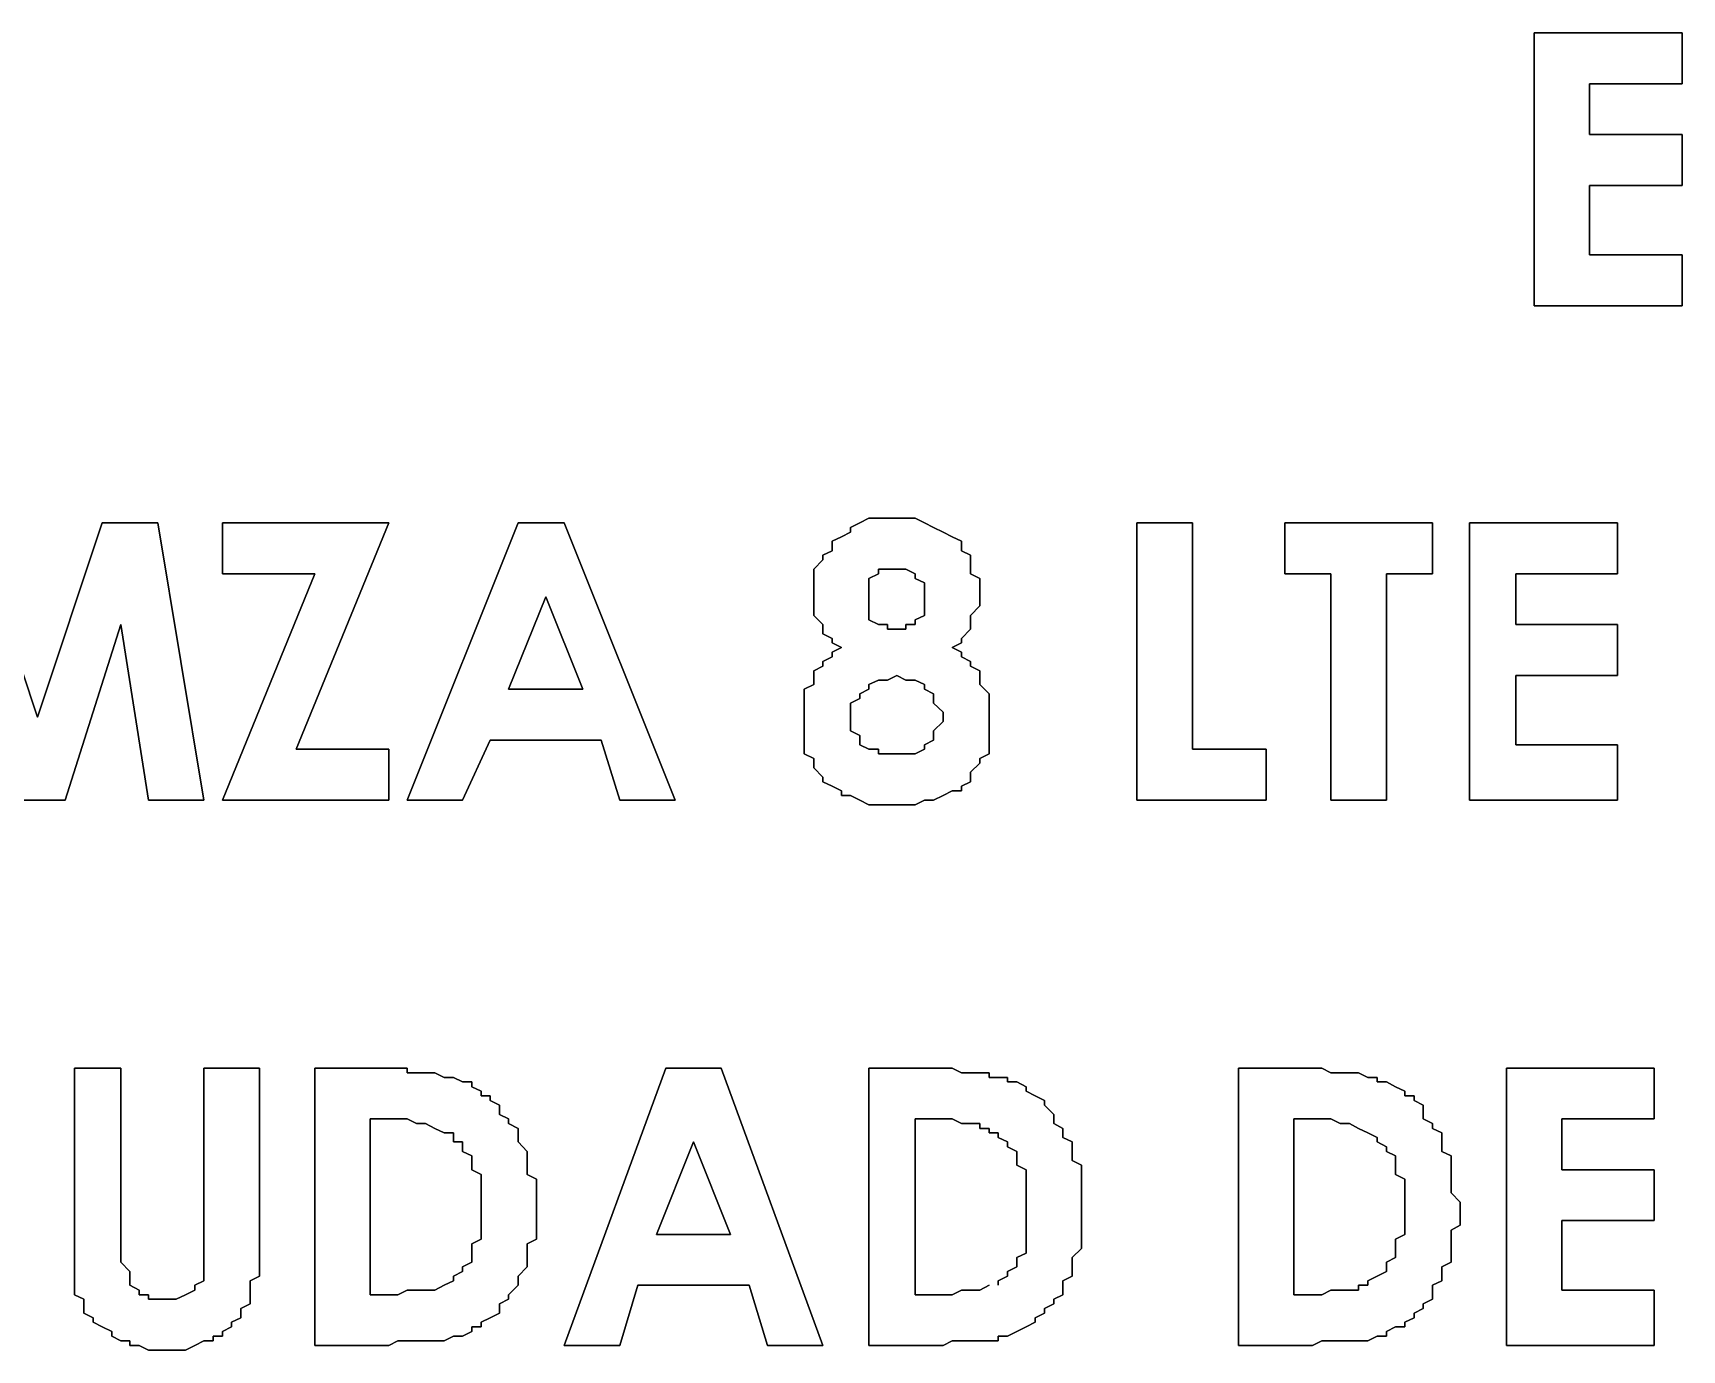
# Model space of a CAD drawing. Header units: metres. Extents: x 2.9 to 42.8, y 1.7 to 28.7.
# Drawn here: x 40.427 to 41.056, y 4.099 to 4.602 of the extents above; entities that cross this region are included whole.
import ezdxf

# ---------------------------------------------------------------- set-up
doc = ezdxf.new("R2010")
doc.units = ezdxf.units.M
doc.layers.add('NEGRO', color=7, linetype='Continuous')

msp = doc.modelspace()

# ---------------------------------------------------------------- linework, layer by layer
at = {"layer": 'NEGRO', "lineweight": -3}
for points in [[(40.9998, 4.602), (40.9998, 4.4979), (40.9998, 4.602)], [(41.0563, 4.602), (40.9998, 4.602), (41.0563, 4.602)], [(41.0563, 4.5826), (41.0563, 4.602), (41.0563, 4.5826)], [(41.021, 4.5632), (41.021, 4.5826), (41.021, 4.5632)], [(41.021, 4.5826), (41.0563, 4.5826), (41.021, 4.5826)], [(41.0563, 4.5632), (41.021, 4.5632), (41.0563, 4.5632)], [(41.0563, 4.5438), (41.0563, 4.5632), (41.0563, 4.5438)], [(41.021, 4.5173), (41.021, 4.5438), (41.021, 4.5173)], [(41.021, 4.5438), (41.0563, 4.5438), (41.021, 4.5438)], [(41.0563, 4.5173), (41.021, 4.5173), (41.0563, 4.5173)], [(41.0563, 4.4979), (41.0563, 4.5173), (41.0563, 4.4979)], [(40.9998, 4.4979), (41.0563, 4.4979), (40.9998, 4.4979)], [(40.4283, 4.3409), (40.4036, 4.415), (40.4283, 4.3409)], [(40.453, 4.415), (40.4283, 4.3409), (40.453, 4.415)], [(40.4742, 4.415), (40.453, 4.415), (40.4742, 4.415)], [(40.4918, 4.3092), (40.4742, 4.415), (40.4918, 4.3092)], [(40.4989, 4.415), (40.4989, 4.3956), (40.4989, 4.415)], [(40.5624, 4.415), (40.4989, 4.415), (40.5624, 4.415)], [(40.5271, 4.3286), (40.5624, 4.415), (40.5271, 4.3286)], [(40.6118, 4.415), (40.5694, 4.3092), (40.6118, 4.415)], [(40.6294, 4.415), (40.6118, 4.415), (40.6294, 4.415)], [(40.6718, 4.3092), (40.6294, 4.415), (40.6718, 4.3092)], [(40.7423, 4.415), (40.7388, 4.4132), (40.7423, 4.415)], [(40.7458, 4.4168), (40.7423, 4.415), (40.7458, 4.4168)], [(40.7494, 4.4168), (40.7458, 4.4168), (40.7494, 4.4168)], [(40.7529, 4.4168), (40.7494, 4.4168), (40.7529, 4.4168)], [(40.7564, 4.4168), (40.7529, 4.4168), (40.7564, 4.4168)], [(40.7599, 4.4168), (40.7564, 4.4168), (40.7599, 4.4168)], [(40.7635, 4.4168), (40.7599, 4.4168), (40.7635, 4.4168)], [(40.767, 4.415), (40.7635, 4.4168), (40.767, 4.415)], [(40.7705, 4.4132), (40.767, 4.415), (40.7705, 4.4132)], [(40.8481, 4.415), (40.8481, 4.3092), (40.8481, 4.415)], [(40.8693, 4.415), (40.8481, 4.415), (40.8693, 4.415)], [(40.8693, 4.3286), (40.8693, 4.415), (40.8693, 4.3286)], [(40.9046, 4.415), (40.9046, 4.3956), (40.9046, 4.415)], [(40.961, 4.415), (40.9046, 4.415), (40.961, 4.415)], [(40.961, 4.3956), (40.961, 4.415), (40.961, 4.3956)], [(40.9751, 4.415), (40.9751, 4.3092), (40.9751, 4.415)], [(41.0316, 4.415), (40.9751, 4.415), (41.0316, 4.415)], [(41.0316, 4.3956), (41.0316, 4.415), (41.0316, 4.3956)], [(40.7353, 4.4097), (40.7317, 4.408), (40.7353, 4.4097)], [(40.7388, 4.4115), (40.7353, 4.4097), (40.7388, 4.4115)], [(40.7388, 4.4132), (40.7388, 4.4115), (40.7388, 4.4132)], [(40.7741, 4.4115), (40.7705, 4.4132), (40.7741, 4.4115)], [(40.7776, 4.4097), (40.7741, 4.4115), (40.7776, 4.4097)], [(40.7811, 4.408), (40.7776, 4.4097), (40.7811, 4.408)], [(40.7317, 4.4044), (40.7282, 4.4027), (40.7317, 4.4044)], [(40.7282, 4.4027), (40.7282, 4.4009), (40.7282, 4.4027)], [(40.7317, 4.408), (40.7317, 4.4062), (40.7317, 4.408)], [(40.7317, 4.4062), (40.7317, 4.4044), (40.7317, 4.4062)], [(40.7811, 4.4044), (40.7811, 4.408), (40.7811, 4.4044)], [(40.7846, 4.4027), (40.7811, 4.4044), (40.7846, 4.4027)], [(40.7846, 4.4009), (40.7846, 4.4027), (40.7846, 4.4009)], [(40.7282, 4.4009), (40.7247, 4.3974), (40.7282, 4.4009)], [(40.7247, 4.3974), (40.7247, 4.3956), (40.7247, 4.3974)], [(40.7494, 4.3956), (40.7494, 4.3974), (40.7494, 4.3956)], [(40.7494, 4.3974), (40.7529, 4.3974), (40.7494, 4.3974)], [(40.7529, 4.3974), (40.7564, 4.3974), (40.7529, 4.3974)], [(40.7564, 4.3974), (40.7599, 4.3974), (40.7564, 4.3974)], [(40.7599, 4.3974), (40.7635, 4.3956), (40.7599, 4.3974)], [(40.7846, 4.3974), (40.7846, 4.4009), (40.7846, 4.3974)], [(40.7846, 4.3956), (40.7846, 4.3974), (40.7846, 4.3956)], [(40.4989, 4.3956), (40.5342, 4.3956), (40.4989, 4.3956)], [(40.5342, 4.3956), (40.4989, 4.3092), (40.5342, 4.3956)], [(40.7247, 4.3956), (40.7247, 4.3938), (40.7247, 4.3956)], [(40.7247, 4.3938), (40.7247, 4.3903), (40.7247, 4.3938)], [(40.7247, 4.3903), (40.7247, 4.3886), (40.7247, 4.3903)], [(40.7458, 4.3938), (40.7494, 4.3956), (40.7458, 4.3938)], [(40.7458, 4.3921), (40.7458, 4.3938), (40.7458, 4.3921)], [(40.7458, 4.3903), (40.7458, 4.3921), (40.7458, 4.3903)], [(40.7458, 4.3886), (40.7458, 4.3903), (40.7458, 4.3886)], [(40.7635, 4.3956), (40.7635, 4.3938), (40.7635, 4.3956)], [(40.7635, 4.3938), (40.767, 4.3921), (40.7635, 4.3938)], [(40.767, 4.3921), (40.767, 4.3886), (40.767, 4.3921)], [(40.7882, 4.3938), (40.7846, 4.3956), (40.7882, 4.3938)], [(40.7882, 4.3903), (40.7882, 4.3938), (40.7882, 4.3903)], [(40.7882, 4.3886), (40.7882, 4.3903), (40.7882, 4.3886)], [(40.9046, 4.3956), (40.9222, 4.3956), (40.9046, 4.3956)], [(40.9222, 4.3956), (40.9222, 4.3092), (40.9222, 4.3956)], [(40.9434, 4.3092), (40.9434, 4.3956), (40.9434, 4.3092)], [(40.9434, 4.3956), (40.961, 4.3956), (40.9434, 4.3956)], [(40.9928, 4.3762), (40.9928, 4.3956), (40.9928, 4.3762)], [(40.9928, 4.3956), (41.0316, 4.3956), (40.9928, 4.3956)], [(40.6082, 4.3515), (40.6224, 4.3868), (40.6082, 4.3515)], [(40.6224, 4.3868), (40.6365, 4.3515), (40.6224, 4.3868)], [(40.7247, 4.3886), (40.7247, 4.3868), (40.7247, 4.3886)], [(40.7247, 4.3868), (40.7247, 4.3833), (40.7247, 4.3868)], [(40.7247, 4.3833), (40.7247, 4.3815), (40.7247, 4.3833)], [(40.7458, 4.3868), (40.7458, 4.3886), (40.7458, 4.3868)], [(40.7458, 4.3833), (40.7458, 4.3868), (40.7458, 4.3833)], [(40.7458, 4.3815), (40.7458, 4.3833), (40.7458, 4.3815)], [(40.767, 4.3886), (40.767, 4.3868), (40.767, 4.3886)], [(40.767, 4.3868), (40.767, 4.385), (40.767, 4.3868)], [(40.767, 4.385), (40.767, 4.3815), (40.767, 4.385)], [(40.7846, 4.3797), (40.7882, 4.3833), (40.7846, 4.3797)], [(40.7882, 4.385), (40.7882, 4.3886), (40.7882, 4.385)], [(40.7882, 4.3833), (40.7882, 4.385), (40.7882, 4.3833)], [(40.7247, 4.3815), (40.7247, 4.3797), (40.7247, 4.3815)], [(40.7247, 4.3797), (40.7282, 4.3762), (40.7247, 4.3797)], [(40.7458, 4.3797), (40.7458, 4.3815), (40.7458, 4.3797)], [(40.7458, 4.378), (40.7458, 4.3797), (40.7458, 4.378)], [(40.7494, 4.3762), (40.7458, 4.378), (40.7494, 4.3762)], [(40.767, 4.3797), (40.7635, 4.378), (40.767, 4.3797)], [(40.7635, 4.378), (40.7635, 4.3762), (40.7635, 4.378)], [(40.767, 4.3815), (40.767, 4.3797), (40.767, 4.3815)], [(40.7846, 4.378), (40.7846, 4.3797), (40.7846, 4.378)], [(40.7846, 4.3762), (40.7846, 4.378), (40.7846, 4.3762)], [(40.4389, 4.3092), (40.4601, 4.3762), (40.4389, 4.3092)], [(40.4601, 4.3762), (40.4707, 4.3092), (40.4601, 4.3762)], [(40.7282, 4.3762), (40.7282, 4.3744), (40.7282, 4.3762)], [(40.7282, 4.3744), (40.7282, 4.3727), (40.7282, 4.3744)], [(40.7282, 4.3727), (40.7317, 4.3709), (40.7282, 4.3727)], [(40.7317, 4.3709), (40.7317, 4.3692), (40.7317, 4.3709)], [(40.7529, 4.3762), (40.7494, 4.3762), (40.7529, 4.3762)], [(40.7529, 4.3744), (40.7529, 4.3762), (40.7529, 4.3744)], [(40.7564, 4.3744), (40.7529, 4.3744), (40.7564, 4.3744)], [(40.7599, 4.3744), (40.7564, 4.3744), (40.7599, 4.3744)], [(40.7635, 4.3762), (40.7599, 4.3762), (40.7635, 4.3762)], [(40.7599, 4.3762), (40.7599, 4.3744), (40.7599, 4.3762)], [(40.7811, 4.3709), (40.7846, 4.3744), (40.7811, 4.3709)], [(40.7811, 4.3692), (40.7811, 4.3709), (40.7811, 4.3692)], [(40.7846, 4.3744), (40.7846, 4.3762), (40.7846, 4.3744)], [(41.0316, 4.3762), (40.9928, 4.3762), (41.0316, 4.3762)], [(41.0316, 4.3568), (41.0316, 4.3762), (41.0316, 4.3568)], [(40.7317, 4.3692), (40.7353, 4.3674), (40.7317, 4.3692)], [(40.7353, 4.3674), (40.7317, 4.3656), (40.7353, 4.3674)], [(40.7317, 4.3656), (40.7317, 4.3639), (40.7317, 4.3656)], [(40.7776, 4.3674), (40.7811, 4.3692), (40.7776, 4.3674)], [(40.7811, 4.3656), (40.7776, 4.3674), (40.7811, 4.3656)], [(40.7811, 4.3639), (40.7811, 4.3656), (40.7811, 4.3639)], [(40.7282, 4.3603), (40.7247, 4.3586), (40.7282, 4.3603)], [(40.7247, 4.3586), (40.7247, 4.3568), (40.7247, 4.3586)], [(40.7317, 4.3639), (40.7282, 4.3621), (40.7317, 4.3639)], [(40.7282, 4.3621), (40.7282, 4.3603), (40.7282, 4.3621)], [(40.7846, 4.3621), (40.7811, 4.3639), (40.7846, 4.3621)], [(40.7846, 4.3603), (40.7846, 4.3621), (40.7846, 4.3603)], [(40.7882, 4.3586), (40.7846, 4.3603), (40.7882, 4.3586)], [(40.7882, 4.3568), (40.7882, 4.3586), (40.7882, 4.3568)], [(40.7247, 4.3533), (40.7211, 4.3515), (40.7247, 4.3533)], [(40.7247, 4.3568), (40.7247, 4.355), (40.7247, 4.3568)], [(40.7247, 4.355), (40.7247, 4.3533), (40.7247, 4.355)], [(40.7458, 4.3533), (40.7494, 4.355), (40.7458, 4.3533)], [(40.7458, 4.3515), (40.7458, 4.3533), (40.7458, 4.3515)], [(40.7494, 4.355), (40.7529, 4.355), (40.7494, 4.355)], [(40.7529, 4.355), (40.7564, 4.3568), (40.7529, 4.355)], [(40.7564, 4.3568), (40.7599, 4.355), (40.7564, 4.3568)], [(40.7599, 4.355), (40.7635, 4.355), (40.7599, 4.355)], [(40.7635, 4.355), (40.767, 4.3533), (40.7635, 4.355)], [(40.767, 4.3533), (40.767, 4.3515), (40.767, 4.3533)], [(40.7882, 4.355), (40.7882, 4.3568), (40.7882, 4.355)], [(40.7882, 4.3533), (40.7882, 4.355), (40.7882, 4.3533)], [(40.7917, 4.3497), (40.7882, 4.3533), (40.7917, 4.3497)], [(40.9928, 4.3303), (40.9928, 4.3568), (40.9928, 4.3303)], [(40.9928, 4.3568), (41.0316, 4.3568), (40.9928, 4.3568)], [(40.6365, 4.3515), (40.6082, 4.3515), (40.6365, 4.3515)], [(40.7211, 4.3515), (40.7211, 4.3497), (40.7211, 4.3515)], [(40.7211, 4.3497), (40.7211, 4.3462), (40.7211, 4.3497)], [(40.7211, 4.3462), (40.7211, 4.3445), (40.7211, 4.3462)], [(40.7388, 4.3462), (40.7423, 4.348), (40.7388, 4.3462)], [(40.7388, 4.3427), (40.7388, 4.3462), (40.7388, 4.3427)], [(40.7423, 4.3497), (40.7458, 4.3515), (40.7423, 4.3497)], [(40.7423, 4.348), (40.7423, 4.3497), (40.7423, 4.348)], [(40.767, 4.3515), (40.7705, 4.3497), (40.767, 4.3515)], [(40.7705, 4.3497), (40.7705, 4.348), (40.7705, 4.3497)], [(40.7705, 4.348), (40.7705, 4.3462), (40.7705, 4.348)], [(40.7705, 4.3462), (40.7741, 4.3427), (40.7705, 4.3462)], [(40.7917, 4.348), (40.7917, 4.3497), (40.7917, 4.348)], [(40.7917, 4.3462), (40.7917, 4.348), (40.7917, 4.3462)], [(40.7917, 4.3427), (40.7917, 4.3462), (40.7917, 4.3427)], [(40.7211, 4.3445), (40.7211, 4.3427), (40.7211, 4.3445)], [(40.7211, 4.3427), (40.7211, 4.3392), (40.7211, 4.3427)], [(40.7211, 4.3392), (40.7211, 4.3356), (40.7211, 4.3392)], [(40.7388, 4.3409), (40.7388, 4.3427), (40.7388, 4.3409)], [(40.7388, 4.3392), (40.7388, 4.3409), (40.7388, 4.3392)], [(40.7388, 4.3356), (40.7388, 4.3392), (40.7388, 4.3356)], [(40.7741, 4.3392), (40.7705, 4.3356), (40.7741, 4.3392)], [(40.7741, 4.3427), (40.7741, 4.3409), (40.7741, 4.3427)], [(40.7741, 4.3409), (40.7741, 4.3392), (40.7741, 4.3409)], [(40.7917, 4.3409), (40.7917, 4.3427), (40.7917, 4.3409)], [(40.7917, 4.3392), (40.7917, 4.3409), (40.7917, 4.3392)], [(40.7917, 4.3374), (40.7917, 4.3392), (40.7917, 4.3374)], [(40.7211, 4.3356), (40.7211, 4.3339), (40.7211, 4.3356)], [(40.7211, 4.3339), (40.7211, 4.3321), (40.7211, 4.3339)], [(40.7423, 4.3339), (40.7388, 4.3356), (40.7423, 4.3339)], [(40.7423, 4.3321), (40.7423, 4.3339), (40.7423, 4.3321)], [(40.7705, 4.3356), (40.7705, 4.3339), (40.7705, 4.3356)], [(40.7705, 4.3339), (40.7705, 4.3321), (40.7705, 4.3339)], [(40.7917, 4.3339), (40.7917, 4.3374), (40.7917, 4.3339)], [(40.7917, 4.3321), (40.7917, 4.3339), (40.7917, 4.3321)], [(40.5624, 4.3286), (40.5271, 4.3286), (40.5624, 4.3286)], [(40.5624, 4.3092), (40.5624, 4.3286), (40.5624, 4.3092)], [(40.5906, 4.3092), (40.6012, 4.3321), (40.5906, 4.3092)], [(40.6012, 4.3321), (40.6435, 4.3321), (40.6012, 4.3321)], [(40.6435, 4.3321), (40.6506, 4.3092), (40.6435, 4.3321)], [(40.7211, 4.3321), (40.7211, 4.3286), (40.7211, 4.3321)], [(40.7211, 4.3286), (40.7211, 4.3268), (40.7211, 4.3286)], [(40.7211, 4.3268), (40.7247, 4.3251), (40.7211, 4.3268)], [(40.7423, 4.3303), (40.7423, 4.3321), (40.7423, 4.3303)], [(40.7458, 4.3286), (40.7423, 4.3303), (40.7458, 4.3286)], [(40.7494, 4.3286), (40.7458, 4.3286), (40.7494, 4.3286)], [(40.7494, 4.3268), (40.7494, 4.3286), (40.7494, 4.3268)], [(40.7529, 4.3268), (40.7494, 4.3268), (40.7529, 4.3268)], [(40.7564, 4.3268), (40.7529, 4.3268), (40.7564, 4.3268)], [(40.7599, 4.3268), (40.7564, 4.3268), (40.7599, 4.3268)], [(40.7635, 4.3268), (40.7599, 4.3268), (40.7635, 4.3268)], [(40.767, 4.3286), (40.7635, 4.3268), (40.767, 4.3286)], [(40.7705, 4.3321), (40.767, 4.3303), (40.7705, 4.3321)], [(40.767, 4.3303), (40.767, 4.3286), (40.767, 4.3303)], [(40.7882, 4.3251), (40.7917, 4.3268), (40.7882, 4.3251)], [(40.7917, 4.3303), (40.7917, 4.3321), (40.7917, 4.3303)], [(40.7917, 4.3268), (40.7917, 4.3303), (40.7917, 4.3268)], [(40.8975, 4.3286), (40.8693, 4.3286), (40.8975, 4.3286)], [(40.8975, 4.3092), (40.8975, 4.3286), (40.8975, 4.3092)], [(41.0316, 4.3303), (40.9928, 4.3303), (41.0316, 4.3303)], [(41.0316, 4.3092), (41.0316, 4.3303), (41.0316, 4.3092)], [(40.7247, 4.3251), (40.7247, 4.3215), (40.7247, 4.3251)], [(40.7247, 4.3215), (40.7282, 4.318), (40.7247, 4.3215)], [(40.7846, 4.3198), (40.7882, 4.3233), (40.7846, 4.3198)], [(40.7882, 4.3233), (40.7882, 4.3251), (40.7882, 4.3233)], [(40.7282, 4.318), (40.7282, 4.3162), (40.7282, 4.318)], [(40.7282, 4.3162), (40.7317, 4.3145), (40.7282, 4.3162)], [(40.7317, 4.3145), (40.7353, 4.3127), (40.7317, 4.3145)], [(40.7811, 4.3145), (40.7846, 4.3162), (40.7811, 4.3145)], [(40.7811, 4.3127), (40.7811, 4.3145), (40.7811, 4.3127)], [(40.7846, 4.318), (40.7846, 4.3198), (40.7846, 4.318)], [(40.7846, 4.3162), (40.7846, 4.318), (40.7846, 4.3162)], [(40.4213, 4.3092), (40.4389, 4.3092), (40.4213, 4.3092)], [(40.4707, 4.3092), (40.4918, 4.3092), (40.4707, 4.3092)], [(40.4989, 4.3092), (40.5624, 4.3092), (40.4989, 4.3092)], [(40.5694, 4.3092), (40.5906, 4.3092), (40.5694, 4.3092)], [(40.6506, 4.3092), (40.6718, 4.3092), (40.6506, 4.3092)], [(40.7353, 4.3127), (40.7353, 4.3109), (40.7353, 4.3127)], [(40.7353, 4.3109), (40.7388, 4.3109), (40.7353, 4.3109)], [(40.7388, 4.3109), (40.7423, 4.3092), (40.7388, 4.3109)], [(40.7423, 4.3092), (40.7458, 4.3074), (40.7423, 4.3092)], [(40.7635, 4.3074), (40.767, 4.3092), (40.7635, 4.3074)], [(40.767, 4.3092), (40.7705, 4.3092), (40.767, 4.3092)], [(40.7705, 4.3092), (40.7741, 4.3109), (40.7705, 4.3092)], [(40.7741, 4.3109), (40.7776, 4.3127), (40.7741, 4.3109)], [(40.7776, 4.3127), (40.7811, 4.3127), (40.7776, 4.3127)], [(40.8481, 4.3092), (40.8975, 4.3092), (40.8481, 4.3092)], [(40.9222, 4.3092), (40.9434, 4.3092), (40.9222, 4.3092)], [(40.9751, 4.3092), (41.0316, 4.3092), (40.9751, 4.3092)], [(40.7458, 4.3074), (40.7494, 4.3074), (40.7458, 4.3074)], [(40.7494, 4.3074), (40.7529, 4.3074), (40.7494, 4.3074)], [(40.7529, 4.3074), (40.7564, 4.3074), (40.7529, 4.3074)], [(40.7564, 4.3074), (40.7599, 4.3074), (40.7564, 4.3074)], [(40.7599, 4.3074), (40.7635, 4.3074), (40.7599, 4.3074)], [(40.4424, 4.2069), (40.4424, 4.1434), (40.4424, 4.2069)], [(40.4601, 4.2069), (40.4424, 4.2069), (40.4601, 4.2069)], [(40.4601, 4.1381), (40.4601, 4.2069), (40.4601, 4.1381)], [(40.513, 4.2069), (40.4918, 4.2069), (40.513, 4.2069)], [(40.4918, 4.2069), (40.4918, 4.1416), (40.4918, 4.2069)], [(40.513, 4.1434), (40.513, 4.2069), (40.513, 4.1434)], [(40.5342, 4.2069), (40.5342, 4.101), (40.5342, 4.2069)], [(40.5589, 4.2069), (40.5342, 4.2069), (40.5589, 4.2069)], [(40.5624, 4.2069), (40.5589, 4.2069), (40.5624, 4.2069)], [(40.5659, 4.2069), (40.5624, 4.2069), (40.5659, 4.2069)], [(40.5694, 4.2069), (40.5659, 4.2069), (40.5694, 4.2069)], [(40.5694, 4.2051), (40.5694, 4.2069), (40.5694, 4.2051)], [(40.6682, 4.2069), (40.6294, 4.101), (40.6682, 4.2069)], [(40.6894, 4.2069), (40.6682, 4.2069), (40.6894, 4.2069)], [(40.7282, 4.101), (40.6894, 4.2069), (40.7282, 4.101)], [(40.7458, 4.2069), (40.7458, 4.101), (40.7458, 4.2069)], [(40.767, 4.2069), (40.7458, 4.2069), (40.767, 4.2069)], [(40.7705, 4.2069), (40.767, 4.2069), (40.7705, 4.2069)], [(40.7741, 4.2069), (40.7705, 4.2069), (40.7741, 4.2069)], [(40.7776, 4.2069), (40.7741, 4.2069), (40.7776, 4.2069)], [(40.7811, 4.2051), (40.7776, 4.2069), (40.7811, 4.2051)], [(40.8869, 4.2069), (40.8869, 4.101), (40.8869, 4.2069)], [(40.9116, 4.2069), (40.8869, 4.2069), (40.9116, 4.2069)], [(40.9152, 4.2069), (40.9116, 4.2069), (40.9152, 4.2069)], [(40.9187, 4.2069), (40.9152, 4.2069), (40.9187, 4.2069)], [(40.9222, 4.2051), (40.9187, 4.2069), (40.9222, 4.2051)], [(40.9893, 4.2069), (40.9893, 4.101), (40.9893, 4.2069)], [(41.0457, 4.2069), (40.9893, 4.2069), (41.0457, 4.2069)], [(41.0457, 4.1875), (41.0457, 4.2069), (41.0457, 4.1875)], [(40.573, 4.2051), (40.5694, 4.2051), (40.573, 4.2051)], [(40.5765, 4.2051), (40.573, 4.2051), (40.5765, 4.2051)], [(40.58, 4.2051), (40.5765, 4.2051), (40.58, 4.2051)], [(40.5836, 4.2033), (40.58, 4.2051), (40.5836, 4.2033)], [(40.5871, 4.2033), (40.5836, 4.2033), (40.5871, 4.2033)], [(40.5906, 4.2016), (40.5871, 4.2033), (40.5906, 4.2016)], [(40.5941, 4.2016), (40.5906, 4.2016), (40.5941, 4.2016)], [(40.5941, 4.1998), (40.5941, 4.2016), (40.5941, 4.1998)], [(40.7846, 4.2051), (40.7811, 4.2051), (40.7846, 4.2051)], [(40.7882, 4.2051), (40.7846, 4.2051), (40.7882, 4.2051)], [(40.7917, 4.2051), (40.7882, 4.2051), (40.7917, 4.2051)], [(40.7917, 4.2033), (40.7917, 4.2051), (40.7917, 4.2033)], [(40.7952, 4.2033), (40.7917, 4.2033), (40.7952, 4.2033)], [(40.7987, 4.2033), (40.7952, 4.2033), (40.7987, 4.2033)], [(40.7987, 4.2016), (40.7987, 4.2033), (40.7987, 4.2016)], [(40.8023, 4.2016), (40.7987, 4.2016), (40.8023, 4.2016)], [(40.8058, 4.1998), (40.8023, 4.2016), (40.8058, 4.1998)], [(40.9257, 4.2051), (40.9222, 4.2051), (40.9257, 4.2051)], [(40.9293, 4.2051), (40.9257, 4.2051), (40.9293, 4.2051)], [(40.9328, 4.2051), (40.9293, 4.2051), (40.9328, 4.2051)], [(40.9363, 4.2033), (40.9328, 4.2051), (40.9363, 4.2033)], [(40.9399, 4.2033), (40.9363, 4.2033), (40.9399, 4.2033)], [(40.9399, 4.2016), (40.9399, 4.2033), (40.9399, 4.2016)], [(40.9434, 4.2016), (40.9399, 4.2016), (40.9434, 4.2016)], [(40.9469, 4.1998), (40.9434, 4.2016), (40.9469, 4.1998)], [(40.5977, 4.1981), (40.5941, 4.1998), (40.5977, 4.1981)], [(40.5977, 4.1963), (40.5977, 4.1981), (40.5977, 4.1963)], [(40.6012, 4.1963), (40.5977, 4.1963), (40.6012, 4.1963)], [(40.6012, 4.1945), (40.6012, 4.1963), (40.6012, 4.1945)], [(40.6047, 4.1928), (40.6012, 4.1945), (40.6047, 4.1928)], [(40.8058, 4.1981), (40.8058, 4.1998), (40.8058, 4.1981)], [(40.8093, 4.1963), (40.8058, 4.1981), (40.8093, 4.1963)], [(40.8129, 4.1945), (40.8093, 4.1963), (40.8129, 4.1945)], [(40.8129, 4.1928), (40.8129, 4.1945), (40.8129, 4.1928)], [(40.9504, 4.1981), (40.9469, 4.1998), (40.9504, 4.1981)], [(40.9504, 4.1963), (40.9504, 4.1981), (40.9504, 4.1963)], [(40.954, 4.1963), (40.9504, 4.1963), (40.954, 4.1963)], [(40.954, 4.1945), (40.954, 4.1963), (40.954, 4.1945)], [(40.9575, 4.1928), (40.954, 4.1945), (40.9575, 4.1928)], [(40.6047, 4.1892), (40.6047, 4.1928), (40.6047, 4.1892)], [(40.6082, 4.1875), (40.6047, 4.1892), (40.6082, 4.1875)], [(40.8164, 4.1892), (40.8129, 4.1928), (40.8164, 4.1892)], [(40.8164, 4.1875), (40.8164, 4.1892), (40.8164, 4.1875)], [(40.9575, 4.1892), (40.9575, 4.1928), (40.9575, 4.1892)], [(40.9575, 4.1875), (40.9575, 4.1892), (40.9575, 4.1875)], [(40.5553, 4.1875), (40.5624, 4.1875), (40.5553, 4.1875)], [(40.5553, 4.1204), (40.5553, 4.1875), (40.5553, 4.1204)], [(40.5624, 4.1875), (40.5659, 4.1875), (40.5624, 4.1875)], [(40.5659, 4.1875), (40.5694, 4.1875), (40.5659, 4.1875)], [(40.5694, 4.1875), (40.573, 4.1857), (40.5694, 4.1875)], [(40.573, 4.1857), (40.5765, 4.1857), (40.573, 4.1857)], [(40.5765, 4.1857), (40.58, 4.1839), (40.5765, 4.1857)], [(40.58, 4.1839), (40.5836, 4.1822), (40.58, 4.1839)], [(40.5836, 4.1822), (40.5871, 4.1822), (40.5836, 4.1822)], [(40.5871, 4.1822), (40.5871, 4.1804), (40.5871, 4.1822)], [(40.6082, 4.1857), (40.6082, 4.1875), (40.6082, 4.1857)], [(40.6118, 4.1839), (40.6082, 4.1857), (40.6118, 4.1839)], [(40.6118, 4.1822), (40.6118, 4.1839), (40.6118, 4.1822)], [(40.6118, 4.1804), (40.6118, 4.1822), (40.6118, 4.1804)], [(40.7635, 4.1875), (40.7705, 4.1875), (40.7635, 4.1875)], [(40.7635, 4.1204), (40.7635, 4.1875), (40.7635, 4.1204)], [(40.7705, 4.1875), (40.7741, 4.1875), (40.7705, 4.1875)], [(40.7741, 4.1875), (40.7776, 4.1875), (40.7741, 4.1875)], [(40.7776, 4.1875), (40.7811, 4.1857), (40.7776, 4.1875)], [(40.7811, 4.1857), (40.7846, 4.1857), (40.7811, 4.1857)], [(40.7846, 4.1857), (40.7882, 4.1857), (40.7846, 4.1857)], [(40.7882, 4.1857), (40.7882, 4.1839), (40.7882, 4.1857)], [(40.7882, 4.1839), (40.7917, 4.1839), (40.7882, 4.1839)], [(40.7917, 4.1839), (40.7917, 4.1822), (40.7917, 4.1839)], [(40.7917, 4.1822), (40.7952, 4.1822), (40.7917, 4.1822)], [(40.7952, 4.1822), (40.7952, 4.1804), (40.7952, 4.1822)], [(40.8164, 4.1857), (40.8164, 4.1875), (40.8164, 4.1857)], [(40.8199, 4.1839), (40.8164, 4.1857), (40.8199, 4.1839)], [(40.8199, 4.1822), (40.8199, 4.1839), (40.8199, 4.1822)], [(40.8199, 4.1804), (40.8199, 4.1822), (40.8199, 4.1804)], [(40.9081, 4.1875), (40.9152, 4.1875), (40.9081, 4.1875)], [(40.9081, 4.1204), (40.9081, 4.1875), (40.9081, 4.1204)], [(40.9152, 4.1875), (40.9187, 4.1875), (40.9152, 4.1875)], [(40.9187, 4.1875), (40.9222, 4.1875), (40.9187, 4.1875)], [(40.9222, 4.1875), (40.9257, 4.1857), (40.9222, 4.1875)], [(40.9257, 4.1857), (40.9293, 4.1857), (40.9257, 4.1857)], [(40.9293, 4.1857), (40.9328, 4.1839), (40.9293, 4.1857)], [(40.9328, 4.1839), (40.9363, 4.1822), (40.9328, 4.1839)], [(40.9363, 4.1822), (40.9399, 4.1804), (40.9363, 4.1822)], [(40.961, 4.1857), (40.9575, 4.1875), (40.961, 4.1857)], [(40.961, 4.1839), (40.961, 4.1857), (40.961, 4.1839)], [(40.9646, 4.1822), (40.961, 4.1839), (40.9646, 4.1822)], [(40.9646, 4.1804), (40.9646, 4.1822), (40.9646, 4.1804)], [(41.0104, 4.1681), (41.0104, 4.1875), (41.0104, 4.1681)], [(41.0104, 4.1875), (41.0457, 4.1875), (41.0104, 4.1875)], [(40.5871, 4.1804), (40.5871, 4.1787), (40.5871, 4.1804)], [(40.5871, 4.1787), (40.5906, 4.1787), (40.5871, 4.1787)], [(40.5906, 4.1787), (40.5906, 4.1769), (40.5906, 4.1787)], [(40.5906, 4.1769), (40.5906, 4.1751), (40.5906, 4.1769)], [(40.6118, 4.1787), (40.6118, 4.1804), (40.6118, 4.1787)], [(40.6153, 4.1751), (40.6118, 4.1787), (40.6153, 4.1751)], [(40.6647, 4.1434), (40.6788, 4.1787), (40.6647, 4.1434)], [(40.6788, 4.1787), (40.6929, 4.1434), (40.6788, 4.1787)], [(40.7952, 4.1804), (40.7987, 4.1787), (40.7952, 4.1804)], [(40.7987, 4.1787), (40.7987, 4.1769), (40.7987, 4.1787)], [(40.7987, 4.1769), (40.8023, 4.1751), (40.7987, 4.1769)], [(40.8234, 4.1787), (40.8199, 4.1804), (40.8234, 4.1787)], [(40.8234, 4.1751), (40.8234, 4.1787), (40.8234, 4.1751)], [(40.9399, 4.1804), (40.9399, 4.1787), (40.9399, 4.1804)], [(40.9399, 4.1787), (40.9434, 4.1769), (40.9399, 4.1787)], [(40.9434, 4.1769), (40.9434, 4.1751), (40.9434, 4.1769)], [(40.9646, 4.1787), (40.9646, 4.1804), (40.9646, 4.1787)], [(40.9646, 4.1751), (40.9646, 4.1787), (40.9646, 4.1751)], [(40.5906, 4.1751), (40.5941, 4.1734), (40.5906, 4.1751)], [(40.5941, 4.1734), (40.5941, 4.1698), (40.5941, 4.1734)], [(40.5941, 4.1698), (40.5941, 4.1681), (40.5941, 4.1698)], [(40.6153, 4.1734), (40.6153, 4.1751), (40.6153, 4.1734)], [(40.6153, 4.1716), (40.6153, 4.1734), (40.6153, 4.1716)], [(40.6153, 4.1698), (40.6153, 4.1716), (40.6153, 4.1698)], [(40.6153, 4.1663), (40.6153, 4.1698), (40.6153, 4.1663)], [(40.8023, 4.1751), (40.8023, 4.1734), (40.8023, 4.1751)], [(40.8023, 4.1734), (40.8023, 4.1698), (40.8023, 4.1734)], [(40.8023, 4.1698), (40.8058, 4.1681), (40.8023, 4.1698)], [(40.8234, 4.1734), (40.8234, 4.1751), (40.8234, 4.1734)], [(40.8234, 4.1716), (40.8234, 4.1734), (40.8234, 4.1716)], [(40.827, 4.1698), (40.8234, 4.1716), (40.827, 4.1698)], [(40.827, 4.1663), (40.827, 4.1698), (40.827, 4.1663)], [(40.9434, 4.1751), (40.9469, 4.1734), (40.9434, 4.1751)], [(40.9469, 4.1734), (40.9469, 4.1698), (40.9469, 4.1734)], [(40.9469, 4.1698), (40.9469, 4.1681), (40.9469, 4.1698)], [(40.9681, 4.1734), (40.9646, 4.1751), (40.9681, 4.1734)], [(40.9681, 4.1716), (40.9681, 4.1734), (40.9681, 4.1716)], [(40.9681, 4.1698), (40.9681, 4.1716), (40.9681, 4.1698)], [(40.9681, 4.1663), (40.9681, 4.1698), (40.9681, 4.1663)], [(40.5941, 4.1681), (40.5977, 4.1663), (40.5941, 4.1681)], [(40.5977, 4.1663), (40.5977, 4.1645), (40.5977, 4.1663)], [(40.5977, 4.1645), (40.5977, 4.161), (40.5977, 4.1645)], [(40.6188, 4.1645), (40.6153, 4.1663), (40.6188, 4.1645)], [(40.6188, 4.161), (40.6188, 4.1645), (40.6188, 4.161)], [(40.8058, 4.1681), (40.8058, 4.1663), (40.8058, 4.1681)], [(40.8058, 4.1663), (40.8058, 4.1645), (40.8058, 4.1663)], [(40.8058, 4.1645), (40.8058, 4.161), (40.8058, 4.1645)], [(40.827, 4.1645), (40.827, 4.1663), (40.827, 4.1645)], [(40.827, 4.161), (40.827, 4.1645), (40.827, 4.161)], [(40.9469, 4.1681), (40.9469, 4.1663), (40.9469, 4.1681)], [(40.9469, 4.1663), (40.9504, 4.1645), (40.9469, 4.1663)], [(40.9504, 4.1645), (40.9504, 4.161), (40.9504, 4.1645)], [(40.9681, 4.1645), (40.9681, 4.1663), (40.9681, 4.1645)], [(40.9681, 4.161), (40.9681, 4.1645), (40.9681, 4.161)], [(41.0457, 4.1681), (41.0104, 4.1681), (41.0457, 4.1681)], [(41.0457, 4.1487), (41.0457, 4.1681), (41.0457, 4.1487)], [(40.5977, 4.161), (40.5977, 4.1593), (40.5977, 4.161)], [(40.5977, 4.1593), (40.5977, 4.1557), (40.5977, 4.1593)], [(40.6188, 4.1593), (40.6188, 4.161), (40.6188, 4.1593)], [(40.6188, 4.1557), (40.6188, 4.1593), (40.6188, 4.1557)], [(40.8058, 4.161), (40.8058, 4.1593), (40.8058, 4.161)], [(40.8058, 4.1593), (40.8058, 4.1557), (40.8058, 4.1593)], [(40.827, 4.1593), (40.827, 4.161), (40.827, 4.1593)], [(40.827, 4.1557), (40.827, 4.1593), (40.827, 4.1557)], [(40.9504, 4.161), (40.9504, 4.1593), (40.9504, 4.161)], [(40.9504, 4.1593), (40.9504, 4.1557), (40.9504, 4.1593)], [(40.9681, 4.1593), (40.9681, 4.161), (40.9681, 4.1593)], [(40.9716, 4.1557), (40.9681, 4.1593), (40.9716, 4.1557)], [(40.5977, 4.1557), (40.5977, 4.1522), (40.5977, 4.1557)], [(40.5977, 4.1522), (40.5977, 4.1487), (40.5977, 4.1522)], [(40.6188, 4.154), (40.6188, 4.1557), (40.6188, 4.154)], [(40.6188, 4.1522), (40.6188, 4.154), (40.6188, 4.1522)], [(40.6188, 4.1504), (40.6188, 4.1522), (40.6188, 4.1504)], [(40.6188, 4.1469), (40.6188, 4.1504), (40.6188, 4.1469)], [(40.8058, 4.1557), (40.8058, 4.1522), (40.8058, 4.1557)], [(40.8058, 4.1522), (40.8058, 4.1487), (40.8058, 4.1522)], [(40.827, 4.154), (40.827, 4.1557), (40.827, 4.154)], [(40.827, 4.1522), (40.827, 4.154), (40.827, 4.1522)], [(40.827, 4.1504), (40.827, 4.1522), (40.827, 4.1504)], [(40.827, 4.1469), (40.827, 4.1504), (40.827, 4.1469)], [(40.9504, 4.1557), (40.9504, 4.1522), (40.9504, 4.1557)], [(40.9504, 4.1522), (40.9504, 4.1487), (40.9504, 4.1522)], [(40.9716, 4.154), (40.9716, 4.1557), (40.9716, 4.154)], [(40.9716, 4.1522), (40.9716, 4.154), (40.9716, 4.1522)], [(40.9716, 4.1504), (40.9716, 4.1522), (40.9716, 4.1504)], [(40.9716, 4.1469), (40.9716, 4.1504), (40.9716, 4.1469)], [(40.5977, 4.1487), (40.5977, 4.1469), (40.5977, 4.1487)], [(40.5977, 4.1469), (40.5977, 4.1434), (40.5977, 4.1469)], [(40.6188, 4.1451), (40.6188, 4.1469), (40.6188, 4.1451)], [(40.6188, 4.1416), (40.6188, 4.1451), (40.6188, 4.1416)], [(40.8058, 4.1487), (40.8058, 4.1469), (40.8058, 4.1487)], [(40.8058, 4.1469), (40.8058, 4.1434), (40.8058, 4.1469)], [(40.827, 4.1451), (40.827, 4.1469), (40.827, 4.1451)], [(40.827, 4.1416), (40.827, 4.1451), (40.827, 4.1416)], [(40.9504, 4.1487), (40.9504, 4.1469), (40.9504, 4.1487)], [(40.9504, 4.1469), (40.9504, 4.1434), (40.9504, 4.1469)], [(40.9681, 4.1451), (40.9716, 4.1469), (40.9681, 4.1451)], [(40.9681, 4.1416), (40.9681, 4.1451), (40.9681, 4.1416)], [(41.0104, 4.1222), (41.0104, 4.1487), (41.0104, 4.1222)], [(41.0104, 4.1487), (41.0457, 4.1487), (41.0104, 4.1487)], [(40.4424, 4.1434), (40.4424, 4.1416), (40.4424, 4.1434)], [(40.4424, 4.1416), (40.4424, 4.1381), (40.4424, 4.1416)], [(40.4424, 4.1381), (40.4424, 4.1346), (40.4424, 4.1381)], [(40.4601, 4.1363), (40.4601, 4.1381), (40.4601, 4.1363)], [(40.4918, 4.1416), (40.4918, 4.1381), (40.4918, 4.1416)], [(40.4918, 4.1381), (40.4918, 4.1363), (40.4918, 4.1381)], [(40.513, 4.1398), (40.513, 4.1434), (40.513, 4.1398)], [(40.513, 4.1381), (40.513, 4.1398), (40.513, 4.1381)], [(40.513, 4.1346), (40.513, 4.1381), (40.513, 4.1346)], [(40.5977, 4.1416), (40.5941, 4.1398), (40.5977, 4.1416)], [(40.5941, 4.1398), (40.5941, 4.1363), (40.5941, 4.1398)], [(40.5977, 4.1434), (40.5977, 4.1416), (40.5977, 4.1434)], [(40.6153, 4.1398), (40.6188, 4.1416), (40.6153, 4.1398)], [(40.6153, 4.1381), (40.6153, 4.1398), (40.6153, 4.1381)], [(40.6153, 4.1346), (40.6153, 4.1381), (40.6153, 4.1346)], [(40.6929, 4.1434), (40.6647, 4.1434), (40.6929, 4.1434)], [(40.8058, 4.1434), (40.8058, 4.1416), (40.8058, 4.1434)], [(40.8058, 4.1416), (40.8058, 4.1398), (40.8058, 4.1416)], [(40.8058, 4.1398), (40.8058, 4.1363), (40.8058, 4.1398)], [(40.8234, 4.1346), (40.827, 4.1381), (40.8234, 4.1346)], [(40.827, 4.1398), (40.827, 4.1416), (40.827, 4.1398)], [(40.827, 4.1381), (40.827, 4.1398), (40.827, 4.1381)], [(40.9504, 4.1434), (40.9469, 4.1416), (40.9504, 4.1434)], [(40.9469, 4.1416), (40.9469, 4.1398), (40.9469, 4.1416)], [(40.9469, 4.1398), (40.9469, 4.1363), (40.9469, 4.1398)], [(40.9681, 4.1398), (40.9681, 4.1416), (40.9681, 4.1398)], [(40.9681, 4.1381), (40.9681, 4.1398), (40.9681, 4.1381)], [(40.9681, 4.1346), (40.9681, 4.1381), (40.9681, 4.1346)], [(40.4424, 4.1346), (40.4424, 4.1328), (40.4424, 4.1346)], [(40.4424, 4.1328), (40.4424, 4.1293), (40.4424, 4.1328)], [(40.4601, 4.1328), (40.4601, 4.1363), (40.4601, 4.1328)], [(40.4636, 4.1293), (40.4601, 4.1328), (40.4636, 4.1293)], [(40.4918, 4.1363), (40.4918, 4.1328), (40.4918, 4.1363)], [(40.4918, 4.1328), (40.4918, 4.131), (40.4918, 4.1328)], [(40.513, 4.131), (40.513, 4.1346), (40.513, 4.131)], [(40.5941, 4.1328), (40.5906, 4.131), (40.5941, 4.1328)], [(40.5941, 4.1363), (40.5941, 4.1346), (40.5941, 4.1363)], [(40.5941, 4.1346), (40.5941, 4.1328), (40.5941, 4.1346)], [(40.6153, 4.1328), (40.6153, 4.1346), (40.6153, 4.1328)], [(40.6153, 4.131), (40.6153, 4.1328), (40.6153, 4.131)], [(40.8058, 4.1363), (40.8023, 4.1346), (40.8058, 4.1363)], [(40.8023, 4.1346), (40.8023, 4.1328), (40.8023, 4.1346)], [(40.8023, 4.1328), (40.8023, 4.131), (40.8023, 4.1328)], [(40.8234, 4.1328), (40.8234, 4.1346), (40.8234, 4.1328)], [(40.8234, 4.131), (40.8234, 4.1328), (40.8234, 4.131)], [(40.9469, 4.1346), (40.9434, 4.1328), (40.9469, 4.1346)], [(40.9434, 4.1328), (40.9434, 4.131), (40.9434, 4.1328)], [(40.9469, 4.1363), (40.9469, 4.1346), (40.9469, 4.1363)], [(40.9646, 4.131), (40.9681, 4.1328), (40.9646, 4.131)], [(40.9681, 4.1328), (40.9681, 4.1346), (40.9681, 4.1328)], [(40.4424, 4.1293), (40.4424, 4.1275), (40.4424, 4.1293)], [(40.4424, 4.1275), (40.4424, 4.1257), (40.4424, 4.1275)], [(40.4424, 4.1257), (40.4424, 4.1222), (40.4424, 4.1257)], [(40.4636, 4.1275), (40.4636, 4.1293), (40.4636, 4.1275)], [(40.4636, 4.1257), (40.4636, 4.1275), (40.4636, 4.1257)], [(40.4636, 4.124), (40.4636, 4.1257), (40.4636, 4.124)], [(40.4918, 4.1257), (40.4883, 4.124), (40.4918, 4.1257)], [(40.4918, 4.131), (40.4918, 4.1293), (40.4918, 4.131)], [(40.4918, 4.1293), (40.4918, 4.1275), (40.4918, 4.1293)], [(40.4918, 4.1275), (40.4918, 4.1257), (40.4918, 4.1275)], [(40.5095, 4.1257), (40.513, 4.1275), (40.5095, 4.1257)], [(40.5095, 4.124), (40.5095, 4.1257), (40.5095, 4.124)], [(40.513, 4.1293), (40.513, 4.131), (40.513, 4.1293)], [(40.513, 4.1275), (40.513, 4.1293), (40.513, 4.1275)], [(40.5871, 4.1257), (40.5836, 4.124), (40.5871, 4.1257)], [(40.5906, 4.1293), (40.5871, 4.1275), (40.5906, 4.1293)], [(40.5871, 4.1275), (40.5871, 4.1257), (40.5871, 4.1275)], [(40.5906, 4.131), (40.5906, 4.1293), (40.5906, 4.131)], [(40.6118, 4.1275), (40.6153, 4.131), (40.6118, 4.1275)], [(40.6118, 4.1257), (40.6118, 4.1275), (40.6118, 4.1257)], [(40.6118, 4.124), (40.6118, 4.1257), (40.6118, 4.124)], [(40.7987, 4.1275), (40.7952, 4.1257), (40.7987, 4.1275)], [(40.7952, 4.1257), (40.7952, 4.124), (40.7952, 4.1257)], [(40.8023, 4.131), (40.7987, 4.1293), (40.8023, 4.131)], [(40.7987, 4.1293), (40.7987, 4.1275), (40.7987, 4.1293)], [(40.8199, 4.1257), (40.8234, 4.1275), (40.8199, 4.1257)], [(40.8199, 4.124), (40.8199, 4.1257), (40.8199, 4.124)], [(40.8234, 4.1275), (40.8234, 4.131), (40.8234, 4.1275)], [(40.9399, 4.1275), (40.9363, 4.1257), (40.9399, 4.1275)], [(40.9363, 4.1257), (40.9363, 4.124), (40.9363, 4.1257)], [(40.9434, 4.1293), (40.9399, 4.1275), (40.9434, 4.1293)], [(40.9434, 4.131), (40.9434, 4.1293), (40.9434, 4.131)], [(40.961, 4.124), (40.9646, 4.1257), (40.961, 4.124)], [(40.9646, 4.1275), (40.9646, 4.131), (40.9646, 4.1275)], [(40.9646, 4.1257), (40.9646, 4.1275), (40.9646, 4.1257)], [(40.4424, 4.1222), (40.4424, 4.1204), (40.4424, 4.1222)], [(40.4424, 4.1204), (40.446, 4.1187), (40.4424, 4.1204)], [(40.446, 4.1187), (40.446, 4.1169), (40.446, 4.1187)], [(40.4671, 4.1222), (40.4636, 4.124), (40.4671, 4.1222)], [(40.4671, 4.1204), (40.4671, 4.1222), (40.4671, 4.1204)], [(40.4707, 4.1204), (40.4671, 4.1204), (40.4707, 4.1204)], [(40.4707, 4.1187), (40.4707, 4.1204), (40.4707, 4.1187)], [(40.4742, 4.1187), (40.4707, 4.1187), (40.4742, 4.1187)], [(40.4777, 4.1187), (40.4742, 4.1187), (40.4777, 4.1187)], [(40.4812, 4.1187), (40.4777, 4.1187), (40.4812, 4.1187)], [(40.4848, 4.1204), (40.4812, 4.1187), (40.4848, 4.1204)], [(40.4883, 4.1222), (40.4848, 4.1204), (40.4883, 4.1222)], [(40.4883, 4.124), (40.4883, 4.1222), (40.4883, 4.124)], [(40.5095, 4.1222), (40.5095, 4.124), (40.5095, 4.1222)], [(40.5095, 4.1204), (40.5095, 4.1222), (40.5095, 4.1204)], [(40.5095, 4.1169), (40.5095, 4.1204), (40.5095, 4.1169)], [(40.5659, 4.1204), (40.5553, 4.1204), (40.5659, 4.1204)], [(40.5694, 4.1222), (40.5659, 4.1204), (40.5694, 4.1222)], [(40.573, 4.1222), (40.5694, 4.1222), (40.573, 4.1222)], [(40.5765, 4.1222), (40.573, 4.1222), (40.5765, 4.1222)], [(40.58, 4.1222), (40.5765, 4.1222), (40.58, 4.1222)], [(40.5836, 4.124), (40.58, 4.1222), (40.5836, 4.124)], [(40.6047, 4.1169), (40.6082, 4.1187), (40.6047, 4.1169)], [(40.6082, 4.1204), (40.6118, 4.124), (40.6082, 4.1204)], [(40.6082, 4.1187), (40.6082, 4.1204), (40.6082, 4.1187)], [(40.6506, 4.101), (40.6576, 4.124), (40.6506, 4.101)], [(40.6576, 4.124), (40.7, 4.124), (40.6576, 4.124)], [(40.7, 4.124), (40.707, 4.101), (40.7, 4.124)], [(40.7741, 4.1204), (40.7635, 4.1204), (40.7741, 4.1204)], [(40.7776, 4.1204), (40.7741, 4.1204), (40.7776, 4.1204)], [(40.7811, 4.1222), (40.7776, 4.1204), (40.7811, 4.1222)], [(40.7846, 4.1222), (40.7811, 4.1222), (40.7846, 4.1222)], [(40.7882, 4.1222), (40.7846, 4.1222), (40.7882, 4.1222)], [(40.7917, 4.124), (40.7882, 4.1222), (40.7917, 4.124)], [(40.8164, 4.1187), (40.8199, 4.1204), (40.8164, 4.1187)], [(40.8164, 4.1169), (40.8164, 4.1187), (40.8164, 4.1169)], [(40.8199, 4.1204), (40.8199, 4.124), (40.8199, 4.1204)], [(40.9152, 4.1204), (40.9081, 4.1204), (40.9152, 4.1204)], [(40.9187, 4.1204), (40.9152, 4.1204), (40.9187, 4.1204)], [(40.9222, 4.1222), (40.9187, 4.1204), (40.9222, 4.1222)], [(40.9257, 4.1222), (40.9222, 4.1222), (40.9257, 4.1222)], [(40.9293, 4.1222), (40.9257, 4.1222), (40.9293, 4.1222)], [(40.9328, 4.1222), (40.9293, 4.1222), (40.9328, 4.1222)], [(40.9363, 4.124), (40.9328, 4.124), (40.9363, 4.124)], [(40.9328, 4.124), (40.9328, 4.1222), (40.9328, 4.124)], [(40.9575, 4.1169), (40.961, 4.1187), (40.9575, 4.1169)], [(40.961, 4.1204), (40.961, 4.124), (40.961, 4.1204)], [(40.961, 4.1187), (40.961, 4.1204), (40.961, 4.1187)], [(41.0457, 4.1222), (41.0104, 4.1222), (41.0457, 4.1222)], [(41.0457, 4.101), (41.0457, 4.1222), (41.0457, 4.101)], [(40.446, 4.1169), (40.446, 4.1152), (40.446, 4.1169)], [(40.446, 4.1152), (40.446, 4.1134), (40.446, 4.1152)], [(40.446, 4.1134), (40.4495, 4.1116), (40.446, 4.1134)], [(40.5059, 4.1152), (40.5095, 4.1169), (40.5059, 4.1152)], [(40.5059, 4.1134), (40.5059, 4.1152), (40.5059, 4.1134)], [(40.5059, 4.1116), (40.5059, 4.1134), (40.5059, 4.1116)], [(40.6012, 4.1116), (40.6047, 4.1134), (40.6012, 4.1116)], [(40.6047, 4.1152), (40.6047, 4.1169), (40.6047, 4.1152)], [(40.6047, 4.1134), (40.6047, 4.1152), (40.6047, 4.1134)], [(40.8093, 4.1116), (40.8129, 4.1134), (40.8093, 4.1116)], [(40.8129, 4.1152), (40.8164, 4.1169), (40.8129, 4.1152)], [(40.8129, 4.1134), (40.8129, 4.1152), (40.8129, 4.1134)], [(40.954, 4.1134), (40.9575, 4.1152), (40.954, 4.1134)], [(40.954, 4.1116), (40.954, 4.1134), (40.954, 4.1116)], [(40.9575, 4.1152), (40.9575, 4.1169), (40.9575, 4.1152)], [(40.4495, 4.1116), (40.4495, 4.1099), (40.4495, 4.1116)], [(40.4495, 4.1099), (40.453, 4.1081), (40.4495, 4.1099)], [(40.453, 4.1081), (40.4566, 4.1063), (40.453, 4.1081)], [(40.4566, 4.1063), (40.4566, 4.1046), (40.4566, 4.1063)], [(40.4989, 4.1063), (40.5024, 4.1081), (40.4989, 4.1063)], [(40.4989, 4.1046), (40.4989, 4.1063), (40.4989, 4.1046)], [(40.5024, 4.1099), (40.5059, 4.1116), (40.5024, 4.1099)], [(40.5024, 4.1081), (40.5024, 4.1099), (40.5024, 4.1081)], [(40.5906, 4.1046), (40.5941, 4.1063), (40.5906, 4.1046)], [(40.5941, 4.1063), (40.5941, 4.1081), (40.5941, 4.1063)], [(40.5941, 4.1081), (40.5977, 4.1081), (40.5941, 4.1081)], [(40.5977, 4.1099), (40.6012, 4.1116), (40.5977, 4.1099)], [(40.5977, 4.1081), (40.5977, 4.1099), (40.5977, 4.1081)], [(40.7987, 4.1046), (40.8023, 4.1063), (40.7987, 4.1046)], [(40.8023, 4.1063), (40.8058, 4.1081), (40.8023, 4.1063)], [(40.8058, 4.1081), (40.8093, 4.1099), (40.8058, 4.1081)], [(40.8093, 4.1099), (40.8093, 4.1116), (40.8093, 4.1099)], [(40.9434, 4.1063), (40.9469, 4.1081), (40.9434, 4.1063)], [(40.9434, 4.1046), (40.9434, 4.1063), (40.9434, 4.1046)], [(40.9469, 4.1081), (40.9504, 4.1081), (40.9469, 4.1081)], [(40.9504, 4.1099), (40.954, 4.1116), (40.9504, 4.1099)], [(40.9504, 4.1081), (40.9504, 4.1099), (40.9504, 4.1081)], [(40.4566, 4.1046), (40.4601, 4.1028), (40.4566, 4.1046)], [(40.4601, 4.1028), (40.4636, 4.1028), (40.4601, 4.1028)], [(40.4636, 4.1028), (40.4636, 4.101), (40.4636, 4.1028)], [(40.4636, 4.101), (40.4671, 4.101), (40.4636, 4.101)], [(40.4671, 4.101), (40.4707, 4.0993), (40.4671, 4.101)], [(40.4848, 4.0993), (40.4883, 4.101), (40.4848, 4.0993)], [(40.4883, 4.101), (40.4918, 4.1028), (40.4883, 4.101)], [(40.4918, 4.1028), (40.4954, 4.1028), (40.4918, 4.1028)], [(40.4954, 4.1028), (40.4954, 4.1046), (40.4954, 4.1028)], [(40.4954, 4.1046), (40.4989, 4.1046), (40.4954, 4.1046)], [(40.5342, 4.101), (40.5589, 4.101), (40.5342, 4.101)], [(40.5589, 4.101), (40.5624, 4.101), (40.5589, 4.101)], [(40.5624, 4.101), (40.5659, 4.1028), (40.5624, 4.101)], [(40.5659, 4.1028), (40.5694, 4.1028), (40.5659, 4.1028)], [(40.5694, 4.1028), (40.573, 4.1028), (40.5694, 4.1028)], [(40.573, 4.1028), (40.5765, 4.1028), (40.573, 4.1028)], [(40.5765, 4.1028), (40.58, 4.1028), (40.5765, 4.1028)], [(40.58, 4.1028), (40.5836, 4.1028), (40.58, 4.1028)], [(40.5836, 4.1028), (40.5871, 4.1046), (40.5836, 4.1028)], [(40.5871, 4.1046), (40.5906, 4.1046), (40.5871, 4.1046)], [(40.6294, 4.101), (40.6506, 4.101), (40.6294, 4.101)], [(40.707, 4.101), (40.7282, 4.101), (40.707, 4.101)], [(40.7458, 4.101), (40.767, 4.101), (40.7458, 4.101)], [(40.767, 4.101), (40.7705, 4.101), (40.767, 4.101)], [(40.7705, 4.101), (40.7741, 4.101), (40.7705, 4.101)], [(40.7741, 4.101), (40.7776, 4.1028), (40.7741, 4.101)], [(40.7776, 4.1028), (40.7811, 4.1028), (40.7776, 4.1028)], [(40.7811, 4.1028), (40.7846, 4.1028), (40.7811, 4.1028)], [(40.7846, 4.1028), (40.7882, 4.1028), (40.7846, 4.1028)], [(40.7882, 4.1028), (40.7917, 4.1028), (40.7882, 4.1028)], [(40.7917, 4.1028), (40.7952, 4.1028), (40.7917, 4.1028)], [(40.7952, 4.1028), (40.7952, 4.1046), (40.7952, 4.1028)], [(40.7952, 4.1046), (40.7987, 4.1046), (40.7952, 4.1046)], [(40.8869, 4.101), (40.9116, 4.101), (40.8869, 4.101)], [(40.9116, 4.101), (40.9152, 4.101), (40.9116, 4.101)], [(40.9152, 4.101), (40.9187, 4.1028), (40.9152, 4.101)], [(40.9187, 4.1028), (40.9222, 4.1028), (40.9187, 4.1028)], [(40.9222, 4.1028), (40.9257, 4.1028), (40.9222, 4.1028)], [(40.9257, 4.1028), (40.9293, 4.1028), (40.9257, 4.1028)], [(40.9293, 4.1028), (40.9328, 4.1028), (40.9293, 4.1028)], [(40.9328, 4.1028), (40.9363, 4.1028), (40.9328, 4.1028)], [(40.9363, 4.1028), (40.9399, 4.1046), (40.9363, 4.1028)], [(40.9399, 4.1046), (40.9434, 4.1046), (40.9399, 4.1046)], [(40.9893, 4.101), (41.0457, 4.101), (40.9893, 4.101)], [(40.4707, 4.0993), (40.4742, 4.0993), (40.4707, 4.0993)], [(40.4742, 4.0993), (40.4777, 4.0993), (40.4742, 4.0993)], [(40.4777, 4.0993), (40.4812, 4.0993), (40.4777, 4.0993)], [(40.4812, 4.0993), (40.4848, 4.0993), (40.4812, 4.0993)]]:
    msp.add_lwpolyline(points, dxfattribs=at)

doc.saveas('drawing.dxf')
